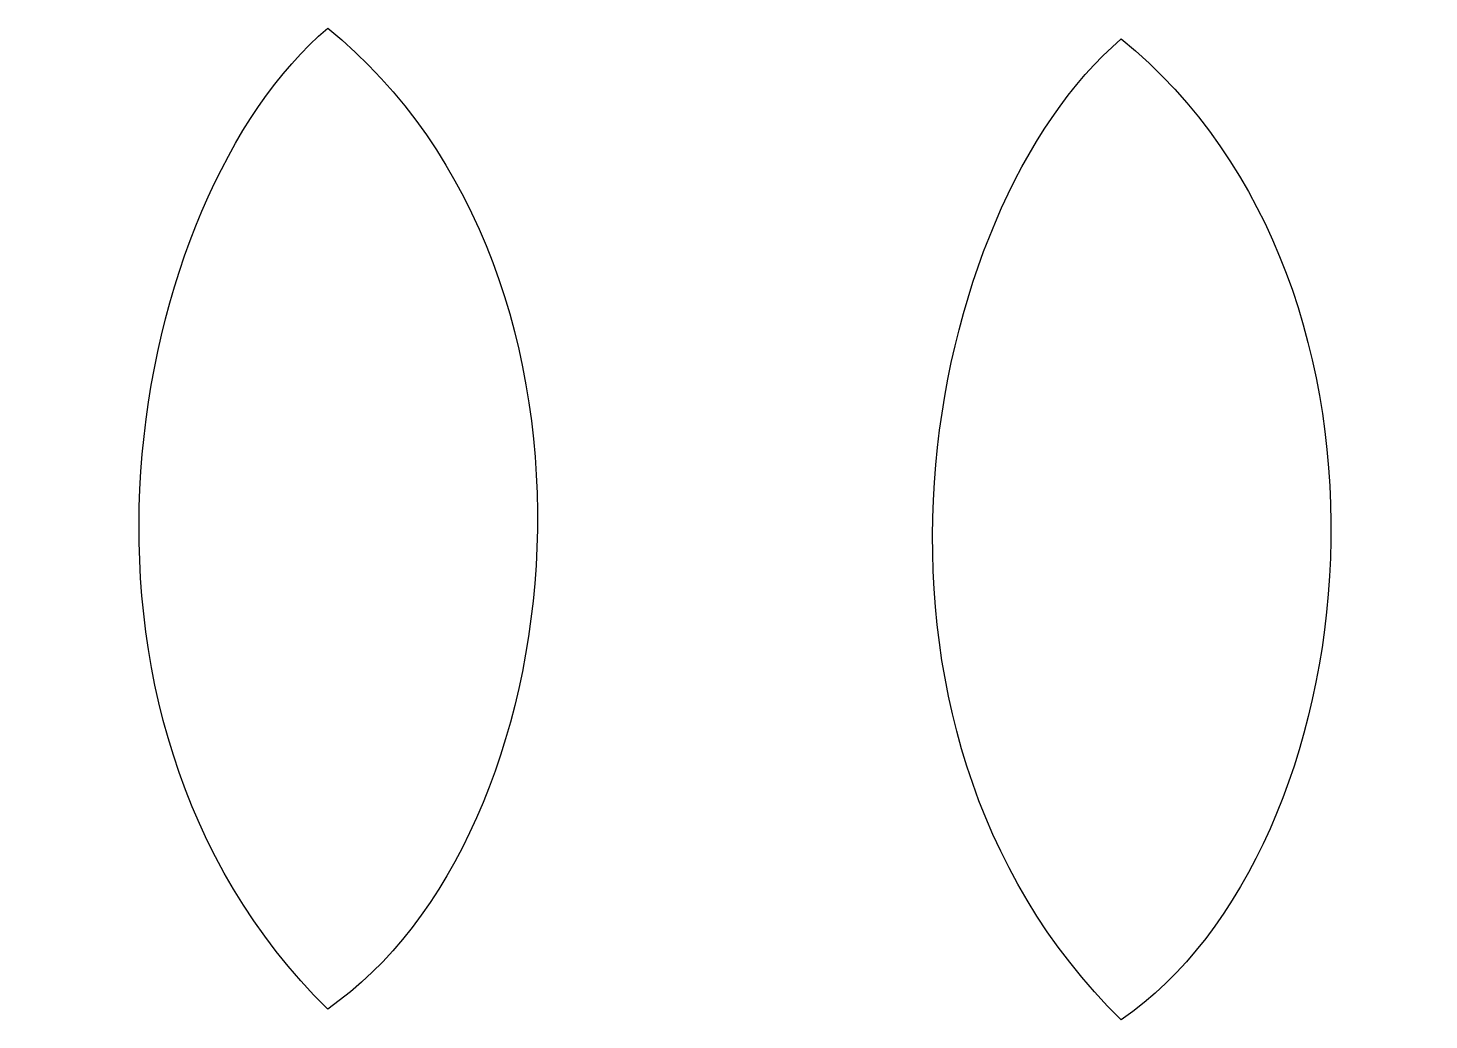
# Model space of a CAD drawing. Header units: centimetres. Extents: x -2.39 to 2.34, y -1.67 to 1.67.
import ezdxf

# ---------------------------------------------------------------- set-up
doc = ezdxf.new("R2010")
doc.units = ezdxf.units.CM
doc.header["$MEASUREMENT"] = 0
doc.layers.add('Camada 1', color=7, linetype='Continuous')

msp = doc.modelspace()

# ---------------------------------------------------------------- linework, layer by layer
at = {"layer": 'Camada 1'}
for points in [[(-1.37552, 1.67488), (-2.04579, 1.10383), (-2.38776, -0.64353), (-1.37552, -1.63797), (-1.37552, -1.63797), (-0.53094, -1.05358), (-0.33623, 0.83051), (-1.37552, 1.67488)], [(1.30474, 1.63818), (0.63405, 1.0671), (0.29229, -0.68044), (1.30474, -1.67488), (1.30474, -1.67488), (2.14889, -1.09007), (2.34386, 0.79382), (1.30474, 1.63818)]]:
    msp.add_open_spline(points, degree=3, knots=[0, 0, 0, 0, 0.3333333, 0.3333333, 0.3333333, 0.3333333, 1, 1, 1, 1], dxfattribs=at)

doc.saveas('drawing.dxf')
